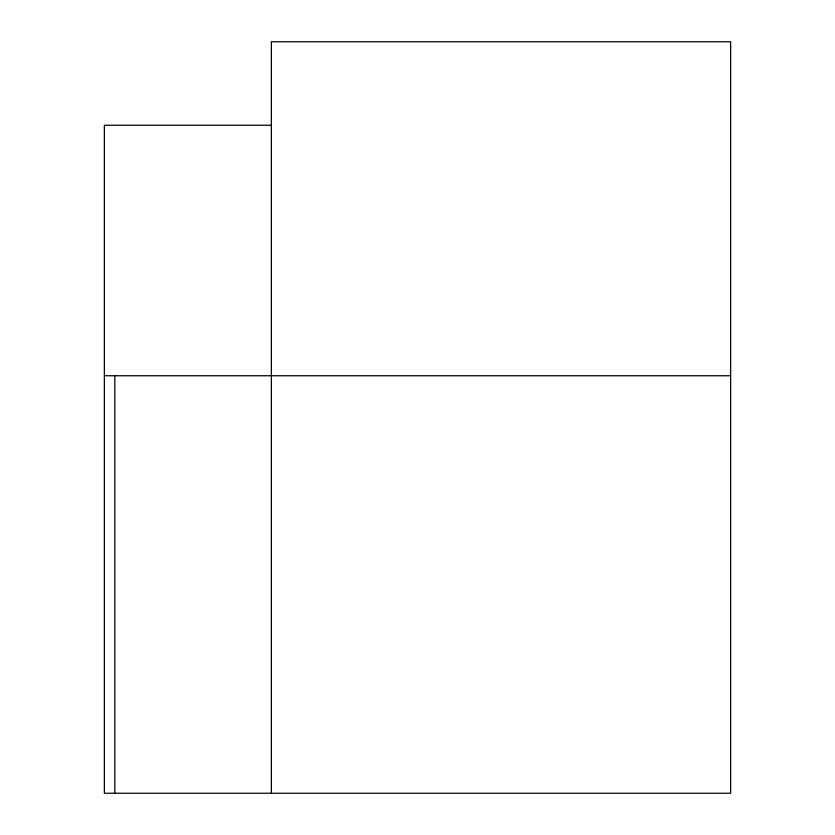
<?xml version="1.0" encoding="UTF-8"?>
<svg xmlns="http://www.w3.org/2000/svg" width="835" height="835" viewBox="0 0 835 835"><rect width="100%" height="100%" fill="white"/><g stroke="black" fill="none" stroke-linecap="round" stroke-linejoin="round"><path stroke-width="1.25" d="M271.375 125.25L104.375 125.25L104.375 793.25L730.625 793.25L730.625 41.75L271.375 41.75L271.375 793.25M104.375 375.75L730.625 375.75M114.812 375.75L114.812 793.25"/></g></svg>
